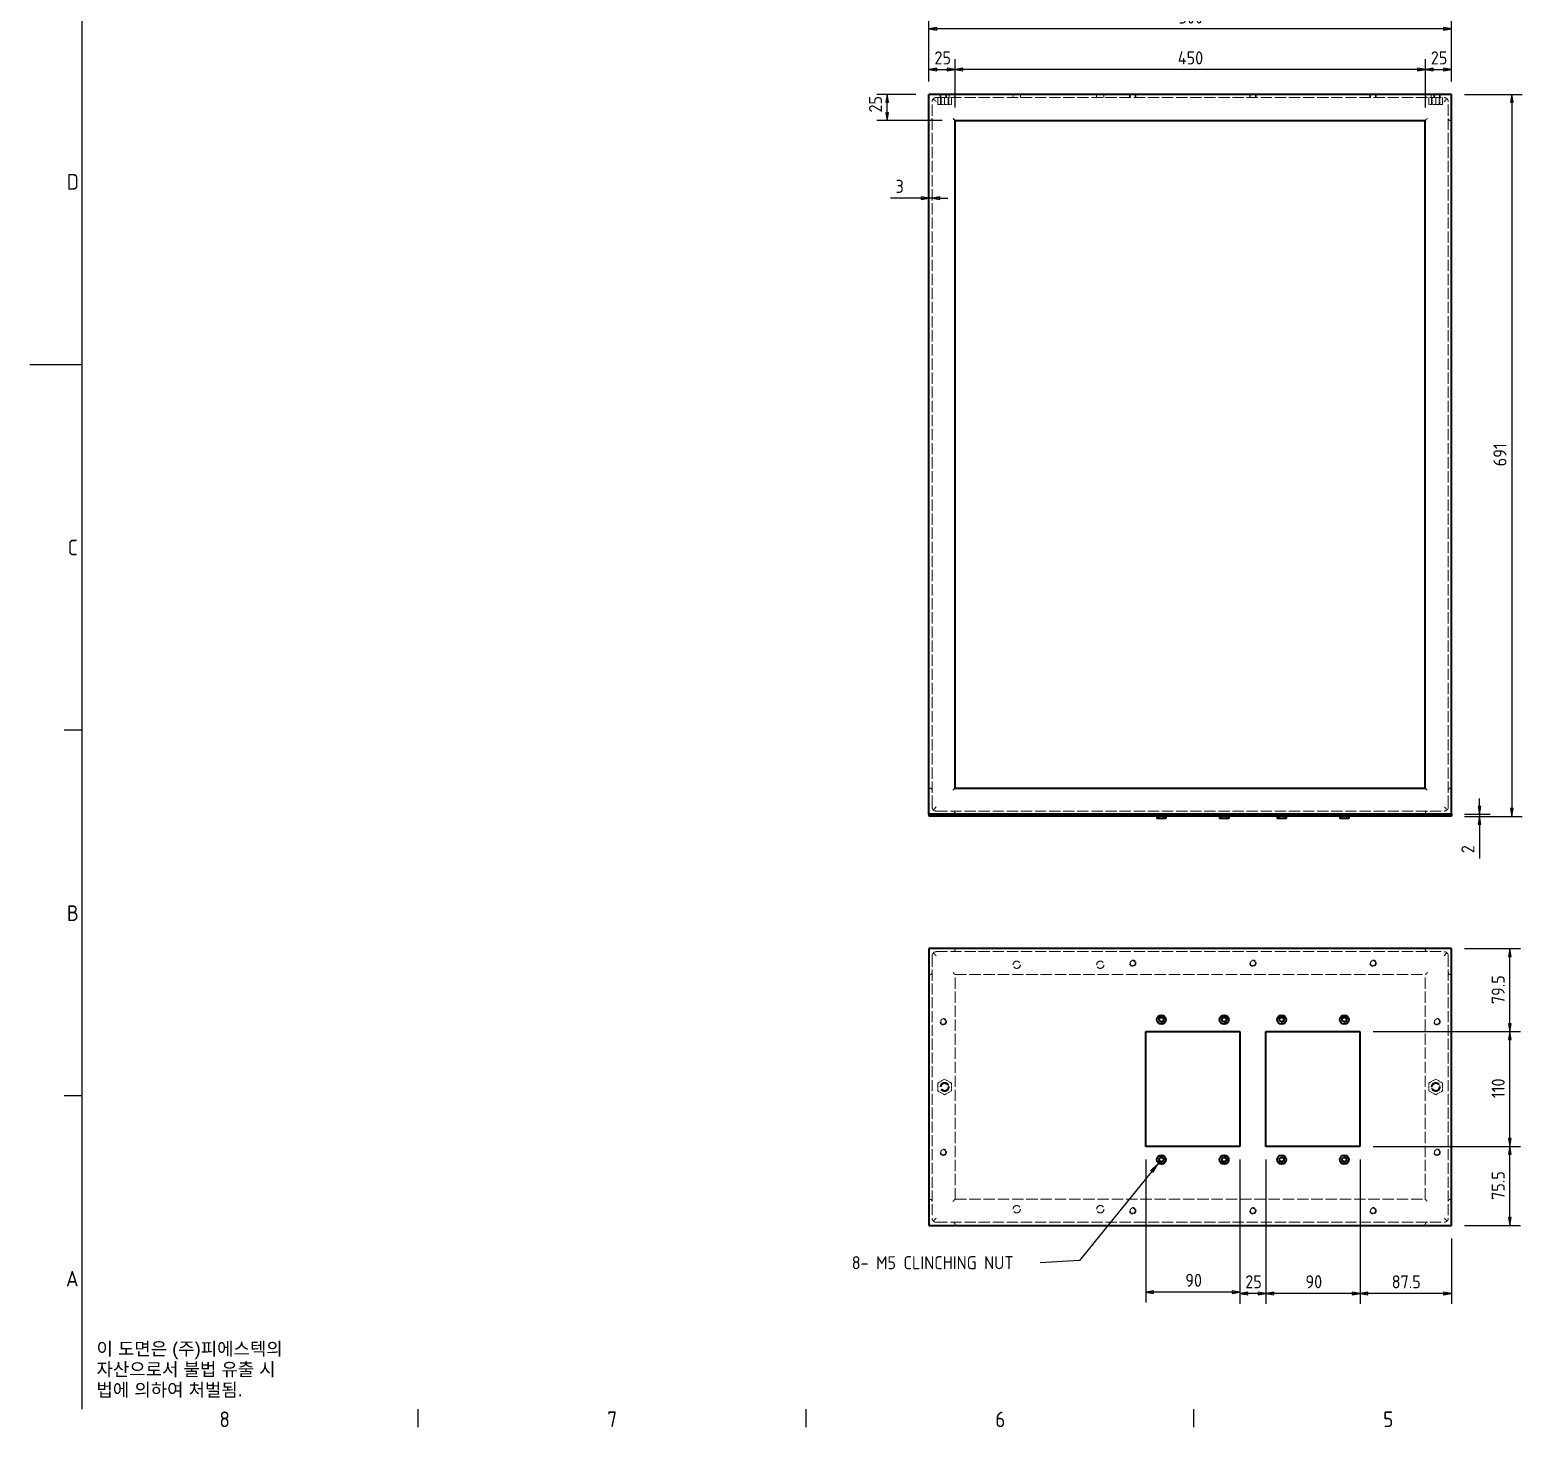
# Model space of a CAD drawing. Header units: millimetres. Extents: x 0 to 2970, y 0 to 2100.
# Drawn here: x 0 to 1428, y 33 to 1370 of the extents above; entities that cross this region are included whole.
import ezdxf

# ---------------------------------------------------------------- set-up
doc = ezdxf.new("R2010")
doc.units = ezdxf.units.MM
doc.header["$LTSCALE"] = 5
doc.linetypes.add('DASHED', pattern=[0.2067, 0.1654, -0.0413])
doc.layers.get('0').update_dxf_attribs({"color": 3, "lineweight": 25})
for name, color, linetype, lineweight in [('가려진 것(ISO)', 2, 'DASHED', 18), ('가시적인 것(ISO)', 3, 'Continuous', 40), ('가시적인 좁은 것(ISO)', 3, 'Continuous', 35), ('경계(ISO)', 7, 'Continuous', 25), ('기호(ISO)', 5, 'Continuous', 25), ('치수(ISO)', 2, 'Continuous', 25)]:
    doc.layers.add(name, color=color, linetype=linetype, lineweight=lineweight)
doc.styles.add('문자 텍스트_PSTEK_POSCO', font='isocp.shx')
doc.styles.add('치수 텍스트_PSTEK_POSCO', font='isocp.shx')
doc.dimstyles.new('치수_PSTEK_POSCO', dxfattribs={"dimscale": 5, "dimtxt": 2.5, "dimasz": 1.5, "dimexe": 2, "dimexo": 2.5, "dimgap": 1, "dimtad": 1, "dimrnd": 1e-08, "dimdsep": 46, "dimtxsty": '치수 텍스트_PSTEK_POSCO', "dimblk": 'Filled-1', "dimcen": 0.09, "dimdle": 10, "dimclrd": 7, "dimclre": 7, "dimclrt": 2, "dimadec": 1, "dimazin": 2, "dimtfac": 1, "dimtmove": 0, "dimatfit": 3, "dimfxl": 0, "dimtolj": 1, "dimlwd": -1, "dimlwe": -1, "dimarcsym": 0})
doc.dimstyles.new('치수_PSTEK_POSCO$7', dxfattribs={"dimscale": 5, "dimtxt": 2.5, "dimasz": 2.5, "dimexe": 2, "dimexo": 2.5, "dimgap": 1, "dimtad": 1, "dimrnd": 1e-08, "dimdsep": 46, "dimtxsty": '치수 텍스트_PSTEK_POSCO', "dimblk": 'Filled-1', "dimcen": 0.09, "dimdle": 10, "dimclrd": 7, "dimclre": 7, "dimclrt": 2, "dimadec": 1, "dimazin": 2, "dimtfac": 1, "dimtmove": 0, "dimatfit": 3, "dimfxl": 0, "dimtolj": 1, "dimlwd": -1, "dimlwe": -1, "dimarcsym": 0})

# ---------------------------------------------------------------- blocks, each defined once
blk = doc.blocks.new('경계 Default Border')
at = {"layer": '경계(ISO)'}
for p, q in [((10, 140), (6.6, 140)), ((10, 70), (6.6, 70)), ((74.25, 10), (74.25, 6.6)), ((148.5, 10), (148.5, 6.6)), ((222.75, 10), (222.75, 6.6))]:
    blk.add_line(p, q, dxfattribs=at)
at = {"layer": '경계(ISO)', "flags": 128}
for points in [[(10, 10), (10, 410)], [(0, 210), (10, 210)]]:
    blk.add_lwpolyline(points, dxfattribs=at)
at = {"layer": '경계(ISO)', "color": 2, "char_height": 3, "attachment_point": 7, "style": '문자 텍스트_PSTEK_POSCO'}
for s, insert in [('D', (7.08, 243.47)), ('C', (7.24, 173.47)), ('B', (7.08, 103.47)), ('A', (6.91, 33.49)), ('8', (36.27, 6.57)), ('7', (110.52, 6.59)), ('6', (184.77, 6.57)), ('5', (259.02, 6.57))]:
    blk.add_mtext(s, dxfattribs=dict(at, insert=insert))
blk = doc.blocks.new('Filled-1')
at = {"color": 0}
for p, q in [((0, 0), (-1, 0.17)), ((-1, 0.17), (-1, -0.17)), ((-1, 0), (0, 0)), ((-1, -0.17), (0, 0))]:
    blk.add_line(p, q, dxfattribs=at)
at = {"color": 0, "flags": 128}
blk.add_lwpolyline([(-1, -0.17), (0, 0)], dxfattribs=at)
at = {"color": 0}
blk.add_solid([(-1, -0.17), (0, 0), (-1, 0.17), (-1, -0.17)], dxfattribs=at)
blk = doc.blocks.new('*D26')
at = {"layer": 'Defpoints', "color": 0}
for p in [(885.5, 1332.3), (860.5, 1308.5), (885.5, 1283.5)]:
    blk.add_point(p, dxfattribs=at)
at = {"layer": '치수(ISO)', "color": 7}
for p, q in [((860.5, 1321), (860.5, 1342.3)), ((868, 1332.3), (878, 1332.3)), ((885.5, 1296), (885.5, 1342.3))]:
    blk.add_line(p, q, dxfattribs=at)
at = {"layer": '치수(ISO)', "color": 7, "xscale": 7.5, "yscale": 7.5, "zscale": 7.5, "rotation": 180}
blk.add_blockref('Filled-1', (860.5, 1332.3), dxfattribs=at)
at = {"layer": '치수(ISO)', "color": 7, "xscale": 7.5, "yscale": 7.5, "zscale": 7.5}
blk.add_blockref('Filled-1', (885.5, 1332.3), dxfattribs=at)
at = {"layer": '치수(ISO)', "color": 2, "insert": (865.7, 1343.5), "char_height": 12.5, "attachment_point": 4, "style": '치수 텍스트_PSTEK_POSCO'}
blk.add_mtext('\\A1;25', dxfattribs=at)
blk = doc.blocks.new('*D27')
at = {"layer": 'Defpoints', "color": 0}
for p in [(1360.5, 1332.3), (1360.5, 1308.5), (1335.5, 1283.5)]:
    blk.add_point(p, dxfattribs=at)
at = {"layer": '치수(ISO)', "color": 7}
for p, q in [((1335.5, 1296), (1335.5, 1342.3)), ((1343, 1332.3), (1353, 1332.3)), ((1360.5, 1321), (1360.5, 1342.3))]:
    blk.add_line(p, q, dxfattribs=at)
at = {"layer": '치수(ISO)', "color": 7, "xscale": 7.5, "yscale": 7.5, "zscale": 7.5, "rotation": 180}
blk.add_blockref('Filled-1', (1335.5, 1332.3), dxfattribs=at)
at = {"layer": '치수(ISO)', "color": 7, "xscale": 7.5, "yscale": 7.5, "zscale": 7.5}
blk.add_blockref('Filled-1', (1360.5, 1332.3), dxfattribs=at)
at = {"layer": '치수(ISO)', "color": 2, "insert": (1340.7, 1343.5), "char_height": 12.5, "attachment_point": 4, "style": '치수 텍스트_PSTEK_POSCO'}
blk.add_mtext('\\A1;25', dxfattribs=at)
blk = doc.blocks.new('*D28')
at = {"layer": 'Defpoints', "color": 0}
for p in [(1273, 301.5), (1416.5, 301.5), (1360.5, 226)]:
    blk.add_point(p, dxfattribs=at)
at = {"layer": '치수(ISO)', "color": 7}
for p, q in [((1285.5, 301.5), (1426.5, 301.5)), ((1416.5, 233.5), (1416.5, 294)), ((1373, 226), (1426.5, 226))]:
    blk.add_line(p, q, dxfattribs=at)
at = {"layer": '치수(ISO)', "color": 7, "xscale": 7.5, "yscale": 7.5, "zscale": 7.5}
for p, rotation in [((1416.5, 301.5), 90), ((1416.5, 226), 270)]:
    blk.add_blockref('Filled-1', p, dxfattribs=dict(at, rotation=rotation))
at = {"layer": '치수(ISO)', "color": 2, "insert": (1405.2, 250.4), "char_height": 12.5, "attachment_point": 4, "rotation": 90, "style": '치수 텍스트_PSTEK_POSCO'}
blk.add_mtext('\\A1;75.5', dxfattribs=at)
blk = doc.blocks.new('*D29')
at = {"layer": 'Defpoints', "color": 0}
for p in [(1360.5, 491), (1416.5, 491), (1273, 411.5)]:
    blk.add_point(p, dxfattribs=at)
at = {"layer": '치수(ISO)', "color": 7}
for p, q in [((1373, 491), (1426.5, 491)), ((1416.5, 419), (1416.5, 483.5)), ((1285.5, 411.5), (1426.5, 411.5))]:
    blk.add_line(p, q, dxfattribs=at)
at = {"layer": '치수(ISO)', "color": 7, "xscale": 7.5, "yscale": 7.5, "zscale": 7.5}
for p, rotation in [((1416.5, 491), 90), ((1416.5, 411.5), 270)]:
    blk.add_blockref('Filled-1', p, dxfattribs=dict(at, rotation=rotation))
at = {"layer": '치수(ISO)', "color": 2, "insert": (1405.2, 437.8), "char_height": 12.5, "attachment_point": 4, "rotation": 90, "style": '치수 텍스트_PSTEK_POSCO'}
blk.add_mtext('\\A1;79.5', dxfattribs=at)
blk = doc.blocks.new('*D30')
at = {"layer": 'Defpoints', "color": 0}
for p in [(1273, 411.5), (1416.5, 411.5), (1273, 301.5)]:
    blk.add_point(p, dxfattribs=at)
at = {"layer": '치수(ISO)', "color": 7}
for p, q in [((1285.5, 411.5), (1426.5, 411.5)), ((1416.5, 309), (1416.5, 404)), ((1285.5, 301.5), (1426.5, 301.5))]:
    blk.add_line(p, q, dxfattribs=at)
at = {"layer": '치수(ISO)', "color": 7, "xscale": 7.5, "yscale": 7.5, "zscale": 7.5}
for p, rotation in [((1416.5, 411.5), 90), ((1416.5, 301.5), 270)]:
    blk.add_blockref('Filled-1', p, dxfattribs=dict(at, rotation=rotation))
at = {"layer": '치수(ISO)', "color": 2, "insert": (1405.2, 347.7), "char_height": 12.5, "attachment_point": 4, "rotation": 90, "style": '치수 텍스트_PSTEK_POSCO'}
blk.add_mtext('\\A1;110', dxfattribs=at)
blk = doc.blocks.new('*D33')
at = {"layer": 'Defpoints', "color": 0}
for p in [(860.5, 1371.3), (860.5, 1308.5), (1360.5, 1308.5)]:
    blk.add_point(p, dxfattribs=at)
at = {"layer": '치수(ISO)', "color": 7}
for p, q in [((860.5, 1321), (860.5, 1381.3)), ((1353, 1371.3), (868, 1371.3)), ((1360.5, 1321), (1360.5, 1381.3))]:
    blk.add_line(p, q, dxfattribs=at)
at = {"layer": '치수(ISO)', "color": 7, "xscale": 7.5, "yscale": 7.5, "zscale": 7.5, "rotation": 180}
blk.add_blockref('Filled-1', (860.5, 1371.3), dxfattribs=at)
at = {"layer": '치수(ISO)', "color": 7, "xscale": 7.5, "yscale": 7.5, "zscale": 7.5}
blk.add_blockref('Filled-1', (1360.5, 1371.3), dxfattribs=at)
at = {"layer": '치수(ISO)', "color": 2, "insert": (1099.2, 1382.6), "char_height": 12.5, "attachment_point": 4, "style": '치수 텍스트_PSTEK_POSCO'}
blk.add_mtext('\\A1;500', dxfattribs=at)
blk = doc.blocks.new('*D34')
at = {"layer": 'Defpoints', "color": 0}
for p in [(1360.5, 619.5), (1360.5, 617.5), (1387.4, 619.5)]:
    blk.add_point(p, dxfattribs=at)
at = {"layer": '치수(ISO)', "color": 7}
for p, q in [((1387.4, 627), (1387.4, 634.5)), ((1373, 619.5), (1397.4, 619.5)), ((1373, 617.5), (1397.4, 617.5)), ((1387.4, 619.5), (1387.4, 617.5)), ((1387.4, 610), (1387.4, 577.2))]:
    blk.add_line(p, q, dxfattribs=at)
at = {"layer": '치수(ISO)', "color": 7, "xscale": 7.5, "yscale": 7.5, "zscale": 7.5}
for p, rotation in [((1387.4, 619.5), 270), ((1387.4, 617.5), 90)]:
    blk.add_blockref('Filled-1', p, dxfattribs=dict(at, rotation=rotation))
at = {"layer": '치수(ISO)', "color": 2, "insert": (1376.2, 582.2), "char_height": 12.5, "attachment_point": 4, "rotation": 90, "style": '치수 텍스트_PSTEK_POSCO'}
blk.add_mtext('\\A1;2', dxfattribs=at)
blk = doc.blocks.new('*D35')
at = {"layer": 'Defpoints', "color": 0}
for p in [(1360.5, 1308.5), (1360.5, 617.5), (1418.2, 617.5)]:
    blk.add_point(p, dxfattribs=at)
at = {"layer": '치수(ISO)', "color": 7}
for p, q in [((1373, 1308.5), (1428.2, 1308.5)), ((1418.2, 1301), (1418.2, 625)), ((1373, 617.5), (1428.2, 617.5))]:
    blk.add_line(p, q, dxfattribs=at)
at = {"layer": '치수(ISO)', "color": 7, "xscale": 7.5, "yscale": 7.5, "zscale": 7.5}
for p, rotation in [((1418.2, 1308.5), 90), ((1418.2, 617.5), 270)]:
    blk.add_blockref('Filled-1', p, dxfattribs=dict(at, rotation=rotation))
at = {"layer": '치수(ISO)', "color": 2, "insert": (1406.9, 952.6), "char_height": 12.5, "attachment_point": 4, "rotation": 90, "style": '치수 텍스트_PSTEK_POSCO'}
blk.add_mtext('\\A1;691', dxfattribs=at)
blk = doc.blocks.new('*D36')
at = {"layer": 'Defpoints', "color": 0}
for p in [(820.5, 1308.5), (860.5, 1308.5), (885.5, 1283.5)]:
    blk.add_point(p, dxfattribs=at)
at = {"layer": '치수(ISO)', "color": 7}
for p, q in [((848, 1308.5), (810.5, 1308.5)), ((820.5, 1291), (820.5, 1301)), ((873, 1283.5), (810.5, 1283.5))]:
    blk.add_line(p, q, dxfattribs=at)
at = {"layer": '치수(ISO)', "color": 7, "xscale": 7.5, "yscale": 7.5, "zscale": 7.5}
for p, rotation in [((820.5, 1308.5), 90), ((820.5, 1283.5), 270)]:
    blk.add_blockref('Filled-1', p, dxfattribs=dict(at, rotation=rotation))
at = {"layer": '치수(ISO)', "color": 2, "insert": (809.3, 1291.2), "char_height": 12.5, "attachment_point": 4, "rotation": 90, "style": '치수 텍스트_PSTEK_POSCO'}
blk.add_mtext('\\A1;25', dxfattribs=at)
blk = doc.blocks.new('*D37')
at = {"layer": 'Defpoints', "color": 0}
for p in [(860.5, 1200.6), (863.5, 1209.2), (863.5, 1200.6)]:
    blk.add_point(p, dxfattribs=at)
at = {"layer": '치수(ISO)', "color": 7}
for p, q in [((853, 1209.2), (823.5, 1209.2)), ((863.5, 1209.2), (860.5, 1209.2)), ((871, 1209.2), (878.5, 1209.2))]:
    blk.add_line(p, q, dxfattribs=at)
at = {"layer": '치수(ISO)', "color": 7, "xscale": 7.5, "yscale": 7.5, "zscale": 7.5}
blk.add_blockref('Filled-1', (860.5, 1209.2), dxfattribs=at)
at = {"layer": '치수(ISO)', "color": 7, "xscale": 7.5, "yscale": 7.5, "zscale": 7.5, "rotation": 180}
blk.add_blockref('Filled-1', (863.5, 1209.2), dxfattribs=at)
at = {"layer": '치수(ISO)', "color": 2, "insert": (828.5, 1220.5), "char_height": 12.5, "attachment_point": 4, "style": '치수 텍스트_PSTEK_POSCO'}
blk.add_mtext('\\A1;3', dxfattribs=at)
blk = doc.blocks.new('*D38')
at = {"layer": 'Defpoints', "color": 0}
for p in [(1273, 301.5), (1360.5, 226), (1273, 160.8)]:
    blk.add_point(p, dxfattribs=at)
at = {"layer": '치수(ISO)', "color": 7}
for p, q in [((1273, 289), (1273, 150.8)), ((1360.5, 213.5), (1360.5, 150.8)), ((1353, 160.8), (1280.5, 160.8))]:
    blk.add_line(p, q, dxfattribs=at)
at = {"layer": '치수(ISO)', "color": 7, "xscale": 7.5, "yscale": 7.5, "zscale": 7.5, "rotation": 180}
blk.add_blockref('Filled-1', (1273, 160.8), dxfattribs=at)
at = {"layer": '치수(ISO)', "color": 7, "xscale": 7.5, "yscale": 7.5, "zscale": 7.5}
blk.add_blockref('Filled-1', (1360.5, 160.8), dxfattribs=at)
at = {"layer": '치수(ISO)', "color": 2, "insert": (1303.3, 172), "char_height": 12.5, "attachment_point": 4, "style": '치수 텍스트_PSTEK_POSCO'}
blk.add_mtext('\\A1;87.5', dxfattribs=at)
blk = doc.blocks.new('*D39')
at = {"layer": 'Defpoints', "color": 0}
for p in [(1183, 301.5), (1273, 301.5), (1183, 160.8)]:
    blk.add_point(p, dxfattribs=at)
at = {"layer": '치수(ISO)', "color": 7}
for p, q in [((1183, 289), (1183, 150.8)), ((1273, 289), (1273, 150.8)), ((1265.5, 160.8), (1190.5, 160.8))]:
    blk.add_line(p, q, dxfattribs=at)
at = {"layer": '치수(ISO)', "color": 7, "xscale": 7.5, "yscale": 7.5, "zscale": 7.5, "rotation": 180}
blk.add_blockref('Filled-1', (1183, 160.8), dxfattribs=at)
at = {"layer": '치수(ISO)', "color": 7, "xscale": 7.5, "yscale": 7.5, "zscale": 7.5}
blk.add_blockref('Filled-1', (1273, 160.8), dxfattribs=at)
at = {"layer": '치수(ISO)', "color": 2, "insert": (1220.8, 172), "char_height": 12.5, "attachment_point": 4, "style": '치수 텍스트_PSTEK_POSCO'}
blk.add_mtext('\\A1;90', dxfattribs=at)
blk = doc.blocks.new('*D40')
at = {"layer": 'Defpoints', "color": 0}
for p in [(1158, 301.5), (1183, 301.5), (1158, 160.8)]:
    blk.add_point(p, dxfattribs=at)
at = {"layer": '치수(ISO)', "color": 7}
for p, q in [((1158, 289), (1158, 150.8)), ((1183, 289), (1183, 150.8)), ((1175.5, 160.8), (1165.5, 160.8))]:
    blk.add_line(p, q, dxfattribs=at)
at = {"layer": '치수(ISO)', "color": 7, "xscale": 7.5, "yscale": 7.5, "zscale": 7.5, "rotation": 180}
blk.add_blockref('Filled-1', (1158, 160.8), dxfattribs=at)
at = {"layer": '치수(ISO)', "color": 7, "xscale": 7.5, "yscale": 7.5, "zscale": 7.5}
blk.add_blockref('Filled-1', (1183, 160.8), dxfattribs=at)
at = {"layer": '치수(ISO)', "color": 2, "insert": (1163.2, 172), "char_height": 12.5, "attachment_point": 4, "style": '치수 텍스트_PSTEK_POSCO'}
blk.add_mtext('\\A1;25', dxfattribs=at)
blk = doc.blocks.new('*D41')
at = {"layer": 'Defpoints', "color": 0}
for p in [(1068, 301.5), (1158, 301.5), (1068, 162.2)]:
    blk.add_point(p, dxfattribs=at)
at = {"layer": '치수(ISO)', "color": 7}
for p, q in [((1068, 289), (1068, 152.2)), ((1158, 289), (1158, 152.2)), ((1150.5, 162.2), (1075.5, 162.2))]:
    blk.add_line(p, q, dxfattribs=at)
at = {"layer": '치수(ISO)', "color": 7, "xscale": 7.5, "yscale": 7.5, "zscale": 7.5, "rotation": 180}
blk.add_blockref('Filled-1', (1068, 162.2), dxfattribs=at)
at = {"layer": '치수(ISO)', "color": 7, "xscale": 7.5, "yscale": 7.5, "zscale": 7.5}
blk.add_blockref('Filled-1', (1158, 162.2), dxfattribs=at)
at = {"layer": '치수(ISO)', "color": 2, "insert": (1105.8, 173.4), "char_height": 12.5, "attachment_point": 4, "style": '치수 텍스트_PSTEK_POSCO'}
blk.add_mtext('\\A1;90', dxfattribs=at)
blk = doc.blocks.new('*D45')
at = {"layer": 'Defpoints', "color": 0}
for p in [(885.5, 1332.3), (885.5, 1283.5), (1335.5, 1283.5)]:
    blk.add_point(p, dxfattribs=at)
at = {"layer": '치수(ISO)', "color": 7}
for p, q in [((885.5, 1296), (885.5, 1342.3)), ((1328, 1332.3), (893, 1332.3)), ((1335.5, 1296), (1335.5, 1342.3))]:
    blk.add_line(p, q, dxfattribs=at)
at = {"layer": '치수(ISO)', "color": 7, "xscale": 7.5, "yscale": 7.5, "zscale": 7.5, "rotation": 180}
blk.add_blockref('Filled-1', (885.5, 1332.3), dxfattribs=at)
at = {"layer": '치수(ISO)', "color": 7, "xscale": 7.5, "yscale": 7.5, "zscale": 7.5}
blk.add_blockref('Filled-1', (1335.5, 1332.3), dxfattribs=at)
at = {"layer": '치수(ISO)', "color": 2, "insert": (1098.6, 1343.5), "char_height": 12.5, "attachment_point": 4, "style": '치수 텍스트_PSTEK_POSCO'}
blk.add_mtext('\\A1;450', dxfattribs=at)

msp = doc.modelspace()

# ---------------------------------------------------------------- linework, layer by layer
at = {"layer": '가려진 것(ISO)', "ltscale": 13.062409}
for p, q in [((863.452, 626.53), (863.452, 1301.53)), ((867.452, 1305.53), (1353.452, 1305.53)), ((1357.452, 626.53), (1357.452, 1301.53)), ((867.452, 622.53), (1353.452, 622.53)), ((867.452, 487.989), (1353.452, 487.989)), ((867.452, 228.989), (1353.452, 228.989))]:
    msp.add_line(p, q, dxfattribs=at)
at = {"layer": '가려진 것(ISO)', "ltscale": 1.612181}
for p, q in [((864.624, 1304.359), (867.452, 1301.53)), ((1353.452, 1301.53), (1356.281, 1304.359)), ((867.452, 626.53), (864.624, 623.702)), ((1356.281, 623.702), (1353.452, 626.53)), ((864.624, 486.817), (867.452, 483.989)), ((1353.452, 483.989), (1356.281, 486.817)), ((867.452, 232.989), (864.624, 230.16)), ((1356.281, 230.16), (1353.452, 232.989))]:
    msp.add_line(p, q, dxfattribs=at)
at = {"layer": '가려진 것(ISO)', "ltscale": 2.476006}
for p, q in [((868.952, 1305.53), (868.952, 1299.03)), ((871.452, 1305.53), (871.452, 1299.03)), ((872.129, 1305.53), (872.129, 1299.03)), ((875.452, 1305.53), (875.452, 1299.03)), ((878.776, 1305.53), (878.776, 1299.03)), ((879.452, 1299.03), (879.452, 1305.53)), ((881.952, 1305.53), (881.952, 1299.03)), ((1338.952, 1305.53), (1338.952, 1299.03)), ((1341.452, 1305.53), (1341.452, 1299.03)), ((1342.129, 1299.03), (1342.129, 1305.53)), ((1345.452, 1305.53), (1345.452, 1299.03)), ((1348.776, 1299.03), (1348.776, 1305.53)), ((1349.452, 1299.03), (1349.452, 1305.53)), ((1351.952, 1305.53), (1351.952, 1299.03))]:
    msp.add_line(p, q, dxfattribs=at)
at = {"layer": '가려진 것(ISO)', "ltscale": 1.142718}
for p, q in [((871.152, 1308.53), (871.152, 1305.53)), ((871.202, 1305.53), (871.202, 1308.53)), ((871.694, 1305.53), (871.694, 1308.53)), ((876.611, 1305.53), (876.611, 1308.53)), ((877.152, 1305.53), (877.152, 1308.53)), ((879.702, 1305.53), (879.702, 1308.53)), ((940.952, 1305.53), (940.952, 1308.53)), ((947.952, 1305.53), (947.952, 1308.53)), ((1020.952, 1305.53), (1020.952, 1308.53)), ((1027.952, 1305.53), (1027.952, 1308.53)), ((1052.452, 1308.53), (1052.452, 1305.53)), ((1052.994, 1305.53), (1052.994, 1308.53)), ((1057.911, 1305.53), (1057.911, 1308.53)), ((1058.452, 1305.53), (1058.452, 1308.53)), ((1167.452, 1308.53), (1167.452, 1305.53)), ((1167.994, 1305.53), (1167.994, 1308.53)), ((1172.911, 1305.53), (1172.911, 1308.53)), ((1173.452, 1305.53), (1173.452, 1308.53)), ((1282.452, 1308.53), (1282.452, 1305.53)), ((1282.994, 1305.53), (1282.994, 1308.53)), ((1287.911, 1305.53), (1287.911, 1308.53)), ((1288.452, 1305.53), (1288.452, 1308.53)), ((1341.202, 1305.53), (1341.202, 1308.53)), ((1343.752, 1308.53), (1343.752, 1305.53)), ((1344.294, 1305.53), (1344.294, 1308.53)), ((1349.211, 1305.53), (1349.211, 1308.53)), ((1349.702, 1305.53), (1349.702, 1308.53)), ((1349.752, 1305.53), (1349.752, 1308.53))]:
    msp.add_line(p, q, dxfattribs=at)
at = {"layer": '가려진 것(ISO)', "ltscale": 0.380839}
for p, q in [((885.452, 1307.53), (885.452, 1308.53)), ((1335.452, 1308.53), (1335.452, 1307.53)), ((860.452, 1283.53), (861.452, 1283.53)), ((1359.452, 1283.53), (1360.452, 1283.53)), ((861.452, 644.53), (860.452, 644.53)), ((1360.452, 644.53), (1359.452, 644.53)), ((885.452, 619.53), (885.452, 620.53)), ((1335.452, 620.53), (1335.452, 619.53)), ((885.452, 489.989), (885.452, 490.989)), ((1335.452, 490.989), (1335.452, 489.989)), ((861.452, 465.989), (860.452, 465.989)), ((1360.452, 465.989), (1359.452, 465.989)), ((860.452, 250.989), (861.452, 250.989)), ((1359.452, 250.989), (1360.452, 250.989)), ((885.452, 225.989), (885.452, 226.989)), ((1335.452, 226.989), (1335.452, 225.989))]:
    msp.add_line(p, q, dxfattribs=at)
at = {"layer": '가려진 것(ISO)', "ltscale": 2.859061}
for p, q in [((868.952, 1299.03), (875.452, 1299.03)), ((875.452, 1299.03), (881.952, 1299.03)), ((1345.452, 1299.03), (1338.952, 1299.03)), ((1351.952, 1299.03), (1345.452, 1299.03)), ((868.952, 362.241), (875.452, 365.994)), ((868.952, 354.736), (868.952, 362.241)), ((875.452, 365.994), (881.952, 362.241)), ((881.952, 362.241), (881.952, 354.736)), ((1345.452, 365.994), (1338.952, 362.241)), ((1338.952, 362.241), (1338.952, 354.736)), ((1351.952, 362.241), (1345.452, 365.994)), ((1351.952, 354.736), (1351.952, 362.241)), ((875.452, 350.983), (868.952, 354.736)), ((881.952, 354.736), (875.452, 350.983)), ((1338.952, 354.736), (1345.452, 350.983)), ((1345.452, 350.983), (1351.952, 354.736))]:
    msp.add_line(p, q, dxfattribs=at)
at = {"layer": '가려진 것(ISO)', "ltscale": 1.455164}
for p, q in [((885.452, 1283.53), (883.452, 1285.53)), ((1337.452, 1285.53), (1335.452, 1283.53)), ((883.452, 642.53), (885.452, 644.53)), ((1335.452, 644.53), (1337.452, 642.53)), ((885.452, 465.989), (883.452, 467.989)), ((1337.452, 467.989), (1335.452, 465.989)), ((883.452, 248.989), (885.452, 250.989)), ((1335.452, 250.989), (1337.452, 248.989))]:
    msp.add_line(p, q, dxfattribs=at)
at = {"layer": '가려진 것(ISO)', "ltscale": 0.761779}
for p, q in [((1067.952, 619.53), (1067.952, 617.53)), ((1080.452, 619.53), (1080.452, 617.53)), ((1080.452, 617.53), (1080.452, 615.53)), ((1080.885, 617.53), (1080.885, 619.53)), ((1080.885, 617.53), (1080.885, 615.53)), ((1080.944, 619.53), (1080.944, 617.53)), ((1080.947, 617.53), (1080.947, 619.53)), ((1084.958, 619.53), (1084.958, 617.53)), ((1084.961, 617.53), (1084.961, 619.53)), ((1085.019, 617.53), (1085.019, 619.53)), ((1085.019, 617.53), (1085.019, 615.53)), ((1085.452, 617.53), (1085.452, 619.53)), ((1085.452, 615.53), (1085.452, 617.53)), ((1140.452, 619.53), (1140.452, 617.53)), ((1140.452, 617.53), (1140.452, 615.53)), ((1140.885, 617.53), (1140.885, 619.53)), ((1140.885, 617.53), (1140.885, 615.53)), ((1140.944, 619.53), (1140.944, 617.53)), ((1140.947, 617.53), (1140.947, 619.53)), ((1144.958, 619.53), (1144.958, 617.53)), ((1144.961, 617.53), (1144.961, 619.53)), ((1145.019, 617.53), (1145.019, 619.53)), ((1145.019, 617.53), (1145.019, 615.53)), ((1145.452, 617.53), (1145.452, 619.53)), ((1145.452, 615.53), (1145.452, 617.53)), ((1157.952, 619.53), (1157.952, 617.53)), ((1182.952, 619.53), (1182.952, 617.53)), ((1195.452, 619.53), (1195.452, 617.53)), ((1195.452, 617.53), (1195.452, 615.53)), ((1195.885, 617.53), (1195.885, 619.53)), ((1195.885, 617.53), (1195.885, 615.53)), ((1195.944, 619.53), (1195.944, 617.53)), ((1195.947, 617.53), (1195.947, 619.53)), ((1199.958, 619.53), (1199.958, 617.53)), ((1199.961, 617.53), (1199.961, 619.53)), ((1200.019, 617.53), (1200.019, 619.53)), ((1200.019, 617.53), (1200.019, 615.53)), ((1200.452, 617.53), (1200.452, 619.53)), ((1200.452, 615.53), (1200.452, 617.53)), ((1255.452, 619.53), (1255.452, 617.53)), ((1255.452, 617.53), (1255.452, 615.53)), ((1255.885, 617.53), (1255.885, 619.53)), ((1255.885, 617.53), (1255.885, 615.53)), ((1255.944, 619.53), (1255.944, 617.53)), ((1255.947, 617.53), (1255.947, 619.53)), ((1259.958, 619.53), (1259.958, 617.53)), ((1259.961, 617.53), (1259.961, 619.53)), ((1260.019, 617.53), (1260.019, 619.53)), ((1260.019, 617.53), (1260.019, 615.53)), ((1260.452, 617.53), (1260.452, 619.53)), ((1260.452, 615.53), (1260.452, 617.53)), ((1272.952, 619.53), (1272.952, 617.53))]:
    msp.add_line(p, q, dxfattribs=at)
at = {"layer": '가려진 것(ISO)', "ltscale": 12.782319}
for p, q in [((863.452, 483.989), (863.452, 232.989)), ((1357.452, 483.989), (1357.452, 232.989))]:
    msp.add_line(p, q, dxfattribs=at)
at = {"layer": '가려진 것(ISO)', "ltscale": 13.001935}
for p, q in [((885.452, 250.989), (885.452, 465.989)), ((1335.452, 250.989), (1335.452, 465.989))]:
    msp.add_line(p, q, dxfattribs=at)
at = {"layer": '가려진 것(ISO)', "ltscale": 13.194353}
for p, q in [((885.452, 465.989), (1335.452, 465.989)), ((885.452, 250.989), (1335.452, 250.989))]:
    msp.add_line(p, q, dxfattribs=at)
at = {"layer": '가려진 것(ISO)', "ltscale": 10.639162}
for centre in [(944.452, 475.489), (1024.452, 475.489), (944.452, 241.489), (1024.452, 241.489)]:
    msp.add_circle(centre, 3.5, dxfattribs=at)
at = {"layer": '가려진 것(ISO)', "ltscale": 5.88435}
for centre in [(1055.452, 476.989), (1170.452, 476.989), (1285.452, 476.989), (874.152, 420.989), (1346.752, 420.989), (874.152, 295.989), (1346.752, 295.989), (1055.452, 239.989), (1170.452, 239.989), (1285.452, 239.989)]:
    msp.add_circle(centre, 2.458, dxfattribs=at)
at = {"layer": '가려진 것(ISO)', "ltscale": 12.918983}
for centre in [(875.452, 358.489), (1345.452, 358.489)]:
    msp.add_circle(centre, 4.25, dxfattribs=at)
at = {"layer": '가려진 것(ISO)', "ltscale": 10.102645}
for centre in [(875.452, 358.489), (1345.452, 358.489)]:
    msp.add_circle(centre, 3.324, dxfattribs=at)
at = {"layer": '가려진 것(ISO)', "ltscale": 1.612181}
for centre, start, end in [((867.452, 1301.53), 135, 180), ((867.452, 1301.53), 90, 135), ((1353.452, 1301.53), 45, 90), ((1353.452, 1301.53), 0, 45), ((867.452, 626.53), 180, 225), ((867.452, 626.53), 225, 270), ((1353.452, 626.53), 270, 315), ((1353.452, 626.53), 315, 0), ((867.452, 483.989), 135, 180), ((867.452, 483.989), 90, 135), ((1353.452, 483.989), 45, 90), ((1353.452, 483.989), 0, 45), ((867.452, 232.989), 180, 225), ((867.452, 232.989), 225, 270), ((1353.452, 232.989), 270, 315), ((1353.452, 232.989), 315, 0)]:
    msp.add_arc(centre, 4, start, end, dxfattribs=at)
at = {"layer": '가려진 것(ISO)', "ltscale": 1.455164}
for centre, start, end in [((883.452, 1307.53), 270, 0), ((1337.452, 1307.53), 180, 270), ((861.452, 1285.53), 270, 0), ((1359.452, 1285.53), 180, 270), ((861.452, 642.53), 0, 90), ((1359.452, 642.53), 90, 180), ((883.452, 620.53), 0, 90), ((1337.452, 620.53), 90, 180), ((883.452, 489.989), 270, 0), ((1337.452, 489.989), 180, 270), ((861.452, 467.989), 270, 0), ((1359.452, 467.989), 180, 270), ((861.452, 248.989), 0, 90), ((1359.452, 248.989), 90, 180), ((883.452, 226.989), 0, 90), ((1337.452, 226.989), 90, 180)]:
    msp.add_arc(centre, 2, start, end, dxfattribs=at)
at = {"layer": '가려진 것(ISO)', "ltscale": 5.385303}
for centre in [(1055.452, 476.989), (1170.452, 476.989), (1285.452, 476.989), (874.152, 420.989), (1346.752, 420.989), (874.152, 295.989), (1346.752, 295.989), (1055.452, 239.989), (1170.452, 239.989), (1285.452, 239.989)]:
    msp.add_arc(centre, 3, 190, 100, dxfattribs=at)
at = {"layer": '가려진 것(ISO)', "ltscale": 4.206779}
for centre in [(1082.952, 423.989), (1142.952, 423.989), (1197.952, 423.989), (1257.952, 423.989)]:
    msp.add_arc(centre, 2.5, 323.451559, 216.548441, dxfattribs=at)
at = {"layer": '가려진 것(ISO)', "ltscale": 2.858351}
for centre in [(1082.952, 423.989), (1142.952, 423.989), (1197.952, 423.989), (1257.952, 423.989)]:
    msp.add_arc(centre, 2.067, 346.001501, 193.998499, dxfattribs=at)
at = {"layer": '가려진 것(ISO)', "ltscale": 7.180437}
for centre, start, end in [((875.452, 358.489), 260, 170), ((1345.452, 358.489), 190, 100)]:
    msp.add_arc(centre, 4, start, end, dxfattribs=at)
at = {"layer": '가시적인 것(ISO)'}
for p, q in [((860.452, 619.53), (860.452, 1308.53)), ((1360.452, 1308.53), (860.452, 1308.53)), ((1360.452, 619.53), (1360.452, 1308.53)), ((885.452, 644.53), (885.452, 1283.53)), ((885.452, 1283.53), (1335.452, 1283.53)), ((1335.452, 644.53), (1335.452, 1283.53)), ((885.452, 644.53), (1335.452, 644.53)), ((1360.452, 619.53), (860.452, 619.53)), ((1360.452, 619.53), (860.452, 619.53)), ((860.452, 619.53), (860.452, 617.53)), ((1360.452, 617.53), (860.452, 617.53)), ((1078.602, 617.53), (1078.602, 615.53)), ((1087.302, 615.53), (1078.602, 615.53)), ((1087.302, 617.53), (1087.302, 615.53)), ((1138.602, 617.53), (1138.602, 615.53)), ((1147.302, 615.53), (1138.602, 615.53)), ((1147.302, 617.53), (1147.302, 615.53)), ((1193.602, 617.53), (1193.602, 615.53)), ((1202.302, 615.53), (1193.602, 615.53)), ((1202.302, 617.53), (1202.302, 615.53)), ((1253.602, 617.53), (1253.602, 615.53)), ((1262.302, 615.53), (1253.602, 615.53)), ((1262.302, 617.53), (1262.302, 615.53)), ((1360.452, 619.53), (1360.452, 617.53)), ((860.452, 490.989), (860.452, 225.989)), ((1360.452, 490.989), (860.452, 490.989)), ((1360.452, 225.989), (1360.452, 490.989)), ((1067.952, 301.489), (1067.952, 411.489)), ((1067.952, 411.489), (1157.952, 411.489)), ((1157.952, 411.489), (1157.952, 301.489)), ((1182.952, 411.489), (1272.952, 411.489)), ((1182.952, 301.489), (1182.952, 411.489)), ((1272.952, 411.489), (1272.952, 301.489)), ((1157.952, 301.489), (1067.952, 301.489)), ((1272.952, 301.489), (1182.952, 301.489)), ((860.452, 225.989), (1360.452, 225.989))]:
    msp.add_line(p, q, dxfattribs=at)
for centre, radius in [((1082.952, 422.989), 4.35), ((1082.952, 422.989), 2.067), ((1142.952, 422.989), 4.35), ((1142.952, 422.989), 2.067), ((1197.952, 422.989), 4.35), ((1197.952, 422.989), 2.067), ((1257.952, 422.989), 4.35), ((1257.952, 422.989), 2.067), ((1082.952, 288.989), 4.35), ((1082.952, 288.989), 2.067), ((1142.952, 288.989), 4.35), ((1142.952, 288.989), 2.067), ((1197.952, 288.989), 4.35), ((1197.952, 288.989), 2.067), ((1257.952, 288.989), 4.35), ((1257.952, 288.989), 2.067)]:
    msp.add_circle(centre, radius, dxfattribs=at)
at = {"layer": '가시적인 좁은 것(ISO)'}
for centre, start, end in [((1082.952, 422.989), 260, 170), ((1142.952, 422.989), 260, 170), ((1197.952, 422.989), 260, 170), ((1257.952, 422.989), 260, 170), ((1082.952, 288.989), 190, 100), ((1142.952, 288.989), 190, 100), ((1197.952, 288.989), 190, 100), ((1257.952, 288.989), 190, 100)]:
    msp.add_arc(centre, 2.5, start, end, dxfattribs=at)

# ---------------------------------------------------------------- block references
at = {"xscale": 5, "yscale": 5, "zscale": 5}
msp.add_blockref('경계 Default Border', (0, 0), dxfattribs=at)

# ---------------------------------------------------------------- texts
at = {"layer": '기호(ISO)', "color": 2, "char_height": 12.5, "attachment_point": 4}
for s, insert, width, line_spacing_factor, style in [('{8- M5 CLINCHING NUT}', (786.554, 190.263), 175.39571, 0.4375, '치수 텍스트_PSTEK_POSCO'), ('{\\fArial|b0|i0;\\H12.5000;이 도면은 (주)피에스텍의\\P자산으로서 불법 유출 시 \\P법에 의하여 처벌됨.}', (63.775, 87.573), 196.53052, 0.944221, '문자 텍스트_PSTEK_POSCO')]:
    msp.add_mtext(s, dxfattribs=dict(at, insert=insert, width=width, line_spacing_factor=line_spacing_factor, style=style))

# ---------------------------------------------------------------- dimensions: what is measured, and where the dimension line sits
at = {"layer": '치수(ISO)', "color": 7}
for base, p1, p2, angle, override, picture, middle in [((860.452, 1371.347), (1360.452, 1308.53), (860.452, 1308.53), 180, {"dimdec": 2, "dimtp": 0, "dimtm": 0, "dimtdec": 2, "dimtofl": 0, "dimatfit": 1}, '*D33', (1110.452, 1371.347)), ((885.452, 1332.265), (860.452, 1308.53), (885.452, 1283.53), 180, {"dimdec": 2, "dimblk2": 'Filled-1', "dimsah": 1, "dimtp": 0, "dimtm": 0, "dimtdec": 2, "dimtofl": 0, "dimatfit": 1}, '*D26', (872.952, 1332.265)), ((1360.452, 1332.265), (1335.452, 1283.53), (1360.452, 1308.53), 180, {"dimdec": 2, "dimblk1": 'Filled-1', "dimsah": 1, "dimtp": 0, "dimtm": 0, "dimtdec": 2, "dimtofl": 0, "dimatfit": 1}, '*D27', (1347.952, 1332.265)), ((820.546, 1308.53), (885.452, 1283.53), (860.452, 1308.53), 270, {"dimdec": 2, "dimtp": 0, "dimtm": 0, "dimtdec": 2, "dimtofl": 0, "dimatfit": 1}, '*D36', (820.546, 1298.53)), ((1418.156, 617.53), (1360.452, 1308.53), (1360.452, 617.53), 90, {"dimdec": 2, "dimtp": 0, "dimtm": 0, "dimtdec": 2, "dimtofl": 0, "dimatfit": 1}, '*D35', (1418.156, 963.03)), ((1387.425, 619.53), (1360.452, 617.53), (1360.452, 619.53), 90, {"dimdec": 2, "dimtp": 0, "dimtm": 0, "dimtdec": 2, "dimtofl": 1, "dimatfit": 1}, '*D34', (1387.425, 585.273)), ((1416.452, 490.989), (1272.952, 411.489), (1360.452, 490.989), 90, {"dimdec": 2, "dimblk1": 'Filled-1', "dimsah": 1, "dimtp": 0, "dimtm": 0, "dimtdec": 2, "dimtofl": 0, "dimatfit": 1}, '*D29', (1416.452, 451.239)), ((1416.452, 411.489), (1272.952, 301.489), (1272.952, 411.489), 90, {"dimdec": 2, "dimblk1": 'Filled-1', "dimblk2": 'Filled-1', "dimsah": 1, "dimtp": 0, "dimtm": 0, "dimtdec": 2, "dimtofl": 0, "dimatfit": 1}, '*D30', (1416.452, 356.489)), ((1067.952, 162.192), (1157.952, 301.489), (1067.952, 301.489), 180, {"dimdec": 2, "dimtp": 0, "dimtm": 0, "dimtdec": 2, "dimtofl": 0, "dimatfit": 1}, '*D41', (1112.952, 162.192)), ((1182.952, 160.756), (1272.952, 301.489), (1182.952, 301.489), 180, {"dimdec": 2, "dimtp": 0, "dimtm": 0, "dimtdec": 2, "dimtofl": 0, "dimatfit": 1}, '*D39', (1227.952, 160.756)), ((1416.452, 301.489), (1360.452, 225.989), (1272.952, 301.489), 90, {"dimdec": 2, "dimblk2": 'Filled-1', "dimsah": 1, "dimtp": 0, "dimtm": 0, "dimtdec": 2, "dimtofl": 0, "dimatfit": 1}, '*D28', (1416.452, 263.739))]:
    dim = msp.add_linear_dim(base=base, p1=p1, p2=p2, angle=angle, dimstyle='치수_PSTEK_POSCO', override=override, dxfattribs=at)
    dim.commit()
    dim.dimension.update_dxf_attribs({"geometry": picture, "text_midpoint": middle, "dimtype": 160})
for base, p1, p2, override, picture, middle in [((885.452, 1332.265), (1335.452, 1283.53), (885.452, 1283.53), {"dimdec": 2, "dimtp": 0, "dimtm": 0, "dimtdec": 2, "dimtofl": 0, "dimatfit": 1}, '*D45', (1110.452, 1332.265)), ((863.452, 1209.233), (860.452, 1200.564), (863.452, 1200.564), {"dimdec": 2, "dimse1": 1, "dimse2": 1, "dimtp": 0, "dimtm": 0, "dimtdec": 2, "dimtofl": 1, "dimatfit": 1}, '*D37', (831.231, 1209.233)), ((1157.952, 160.756), (1182.952, 301.489), (1157.952, 301.489), {"dimdec": 2, "dimtp": 0, "dimtm": 0, "dimtdec": 2, "dimtofl": 0, "dimatfit": 1}, '*D40', (1170.452, 160.756)), ((1272.952, 160.756), (1360.452, 225.989), (1272.952, 301.489), {"dimdec": 2, "dimtp": 0, "dimtm": 0, "dimtdec": 2, "dimtofl": 0, "dimatfit": 1}, '*D38', (1316.702, 160.756))]:
    dim = msp.add_linear_dim(base=base, p1=p1, p2=p2, dimstyle='치수_PSTEK_POSCO', override=override, dxfattribs=at)
    dim.commit()
    dim.dimension.update_dxf_attribs({"geometry": picture, "text_midpoint": middle, "dimtype": 160})

# ---------------------------------------------------------------- leaders
at = {"layer": '기호(ISO)', "color": 7, "annotation_type": 0, "has_hookline": 1, "hookline_direction": 1, "text_width": 152.5}
msp.add_leader([(1081.378, 287.046), (1004.621, 192.361), (966.95, 190.263)], dimstyle='치수_PSTEK_POSCO$7', override={"dimtad": 0}, dxfattribs=at)

doc.saveas('drawing.dxf')
